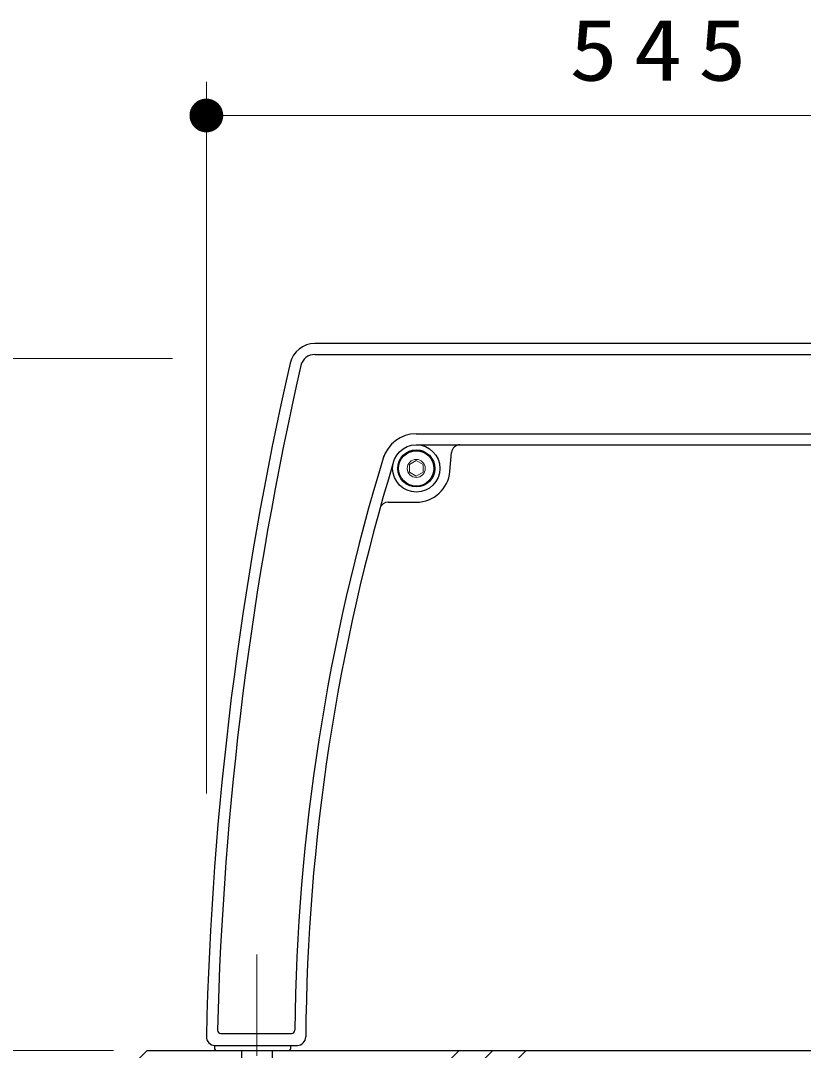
# Model space of a CAD drawing. Units: millimetres on the paper, scale 1:20. Extents: x -726 to 0, y -5 to 257.
# Drawn here: x -120.1 to -96.9, y 105.34 to 135.84 of the extents above; entities that cross this region are included whole.
import ezdxf

# ---------------------------------------------------------------- set-up
doc = ezdxf.new("R2010")
doc.units = ezdxf.units.MM
doc.linetypes.add('USER2', pattern=[6, 3, -1, 1, -1])
doc.layers.add('1_20', color=7, linetype='Continuous', lineweight=25)
doc.styles.add('ＭＳ ゴシック', font='')
doc.styles.get('ＭＳ ゴシック').set_extended_font_data('MS Gothic')

# ---------------------------------------------------------------- blocks, each defined once
blk = doc.blocks.new('filled_dot')
at = {"color": 0, "linetype": 'Continuous', "lineweight": -2, "const_width": 1.25}
blk.add_lwpolyline([(-0.625, 0, 1), (0.625, 0, 1)], format="xyb", close=True, dxfattribs=at)

msp = doc.modelspace()

# ---------------------------------------------------------------- linework, layer by layer
at = {"layer": '1_20', "lineweight": 13}
for p, q in [((-114.594, 112.948), (-114.594, 134.033)), ((-114.594, 133.033), (-87.355, 133.033)), ((-115.599, 125.838), (-137.621, 125.838)), ((-108.574, 122.694), (-108.374, 122.809)), ((-108.574, 122.694), (-108.574, 122.463)), ((-108.374, 122.809), (-108.174, 122.694)), ((-108.174, 122.694), (-108.174, 122.463)), ((-108.574, 122.463), (-108.374, 122.347)), ((-108.374, 122.347), (-108.174, 122.463)), ((-117.349, 105.338), (-130.349, 105.338)), ((-116.849, 95.587), (-107.098, 105.338)), ((-116.608, 94.838), (-106.108, 105.338)), ((-115.618, 94.838), (-105.118, 105.338))]:
    msp.add_line(p, q, dxfattribs=at)
at = {"layer": '1_20'}
for p, q in [((-90.571, 126.278), (-111.378, 126.278)), ((-111.378, 125.953), (-90.571, 125.953)), ((-108.374, 123.603), (-93.574, 123.603)), ((-108.374, 123.278), (-93.574, 123.278)), ((-107.378, 122.491), (-107.329, 123.05)), ((-109.208, 121.578), (-108.374, 121.578)), ((-114.164, 105.838), (-112.071, 105.838)), ((-116.349, 105.338), (-116.849, 104.838)), ((-116.349, 105.338), (-85.599, 105.338)), ((-114.349, 105.488), (-114.349, 105.388)), ((-114.344, 105.488), (-111.898, 105.488)), ((-114.344, 105.488), (-112.092, 105.488)), ((-113.549, 105.338), (-113.549, 102.788)), ((-112.649, 105.338), (-112.649, 102.788)), ((-112.099, 105.488), (-112.099, 105.388))]:
    msp.add_line(p, q, dxfattribs=at)
at = {"layer": '1_20', "linetype": 'USER2', "lineweight": 13}
msp.add_line((-113.099, 108.179), (-113.099, 86.838), dxfattribs=at)
at = {"layer": '1_20'}
for radius in [0.7, 0.55, 0.525]:
    msp.add_circle((-108.374, 122.578), radius, dxfattribs=at)
at = {"layer": '1_20', "lineweight": 13}
msp.add_circle((-108.374, 122.578), 0.268, dxfattribs=at)
at = {"layer": '1_20'}
for centre, radius, start, end in [((-111.378, 125.528), 0.75, 90, 167.1326), ((-14.621, 103.425), 100, 167.13257, 178.67151), ((-111.378, 125.528), 0.425, 90, 167.1326), ((-14.621, 103.425), 99.675, 167.13257, 178.55405), ((-108.374, 122.578), 1.025, 90, 163.0526), ((-107.08, 123.028), 0.25, 90, 175), ((-51.65, 105.293), 60.325, 162.97505, 179.38787), ((-51.65, 105.293), 60, 163.0526, 179.57629), ((-108.374, 122.578), 1, 270, 355), ((-109.208, 121.328), 0.25, 90, 164.4323), ((-114.164, 105.938), 0.1, 178.554, 270), ((-112.071, 105.938), 0.1, 270, 359.3879), ((-114.344, 105.738), 0.25, 178.6715, 270), ((-111.898, 105.738), 0.25, 270, 359.5763), ((-114.299, 105.388), 0.05, 180, 270), ((-112.149, 105.388), 0.05, 270, 0)]:
    msp.add_arc(centre, radius, start, end, dxfattribs=at)

# ---------------------------------------------------------------- block references
at = {"layer": '1_20', "lineweight": 13, "xscale": 0.4, "yscale": 0.4}
msp.add_blockref('filled_dot', (-114.594, 133.033), dxfattribs=at)

# ---------------------------------------------------------------- texts
at = {"layer": '1_20', "insert": (-100.974, 134.033), "char_height": 1.833, "attachment_point": 8, "style": 'ＭＳ ゴシック'}
msp.add_mtext('\\T1.33;\\W1.15;545', dxfattribs=at)

doc.saveas('drawing.dxf')
